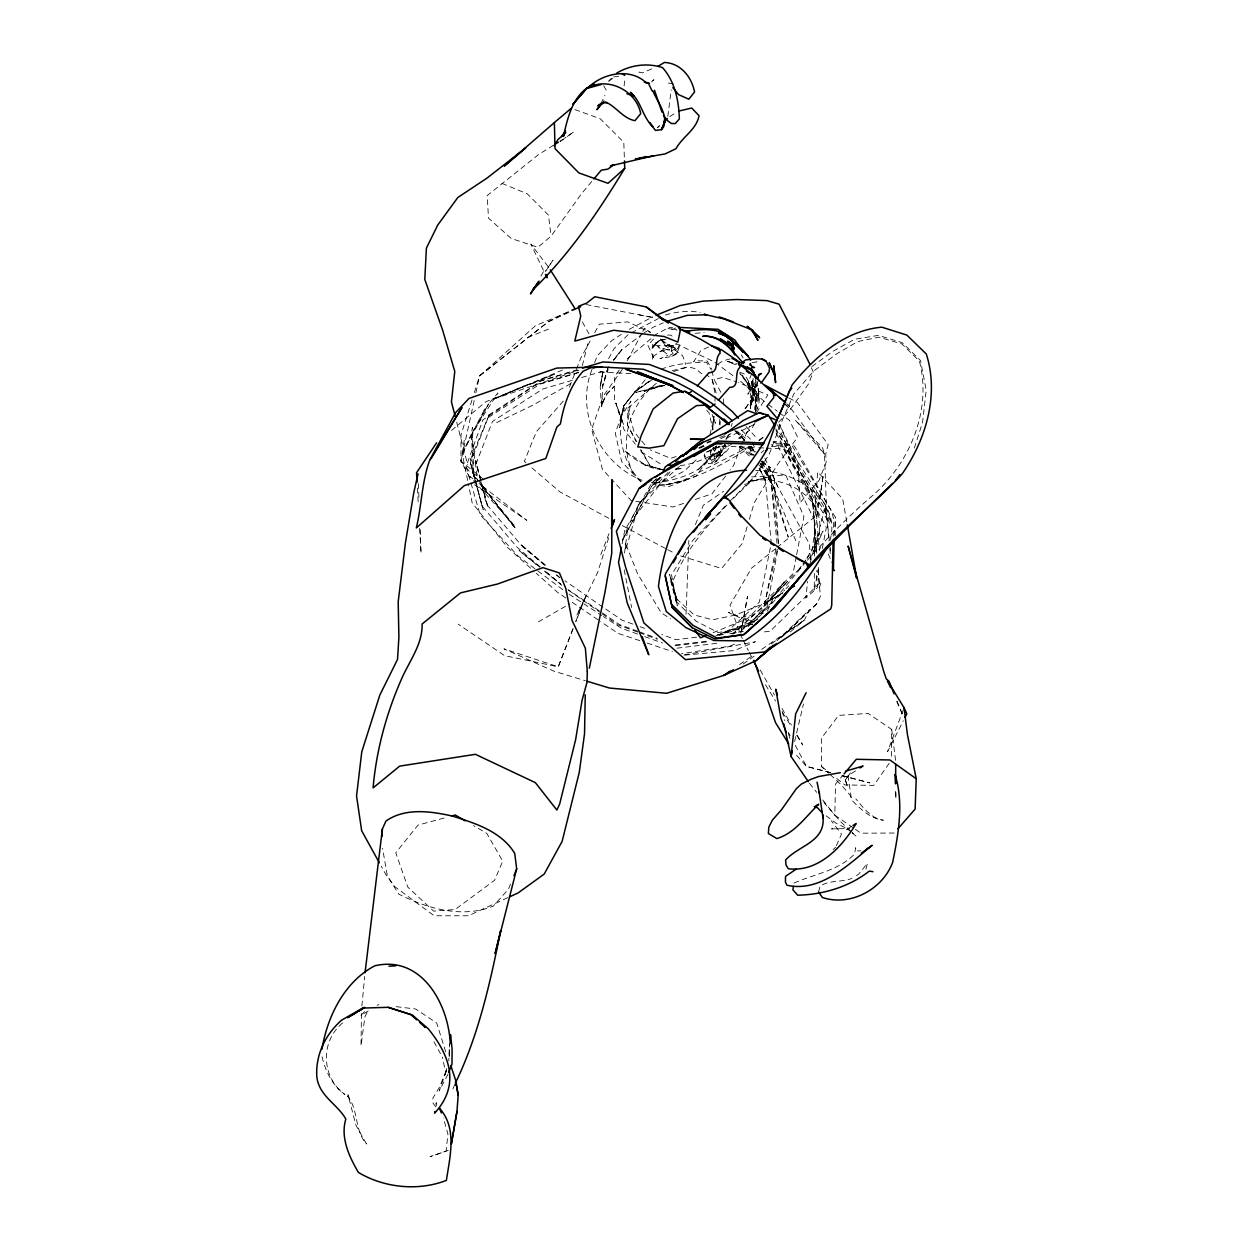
<?xml version="1.0" encoding="UTF-8"?>
<svg xmlns="http://www.w3.org/2000/svg" width="1249" height="1249" viewBox="0 0 1249 1249"><rect width="100%" height="100%" fill="white"/><g stroke="black" fill="none" stroke-linecap="round" stroke-linejoin="round"><path stroke-width="0.75" stroke-dasharray="5 3.75" d="M814.348 573.322L814.239 590.574L805.839 598.13L807.635 581.503M814.473 556.07L814.27 519.756L776.207 442.302L773.225 442.287M891.458 756.285L891.677 729.385L868.117 713.429L838.657 715.396L821.327 738.315L821.639 766.636L828.633 773.131M361.507 1013.485L360.992 1045.772L364.942 1016.686L368.205 1010.332M755.333 412.357L755.458 397.229L751.258 379.712L752.757 390.203L751.96 382.116L752.429 395.558L750.587 408.642L750.914 400.133L750.306 409.032L751.57 396.589L750.227 405.269C755.021 393.872 748.135 381.398 739.814 373.592L747.37 383.287L750.743 395.152L750.306 409.032L750.618 403.739L750.368 406.503C754.162 397.791 757.425 387.627 753.038 378.509M578.365 372.717L539.833 384.192L487.891 417.775L489.202 414.715L470.405 459.648L470.342 463.067L483.222 509.951L470.342 463.067L489.202 414.715L542.004 380.399L577.085 369.782M833.192 536.164L833.567 518.866L831.834 511.793L794.286 445.799L771.117 444.909M714.99 401.366L715.162 393.888L712.227 379.727L706.996 374.934M834.223 535.228L835.362 517.227L791.304 444.425L772.116 443.442M835.222 535.79L835.362 517.227M853.254 827.884L834.816 815.144L835.519 784.107L842.856 775.348M449.187 1055.764L449.546 1043.758L448.781 1061.025M719.596 424.379L719.877 416.791M686.029 614.352L688.855 540.458M755.411 410.484L756.301 398.868L754.318 411.155M755.817 378.619L754.396 391.967L755.957 384.239L755.411 387.112L753.412 386.097L755.754 387.315L762.109 381.772M449.25 1056.545L449.671 1049.222M602.924 371.874L600.191 387.003L602.924 371.874L600.191 387.003L601.55 406.456L605.999 394.606L614.04 386.675L607.498 393.419L603.579 400.102L601.55 406.456L602.845 385.457L608.247 366.847M712.757 430.078L713.538 417.463L712.554 414.684M777.065 547.468L814.66 516.961L817.642 471.872L842.653 498.835L846.994 523.003M720.002 425.113L720.251 421.538M361.882 1006.054L364.692 976.468M865.979 869.163L867.399 863.356L858.594 874.253L853.629 877.344M624.094 85.947L624.765 80.17M711.024 449.874L710.322 455.401L711.118 449.859M624.531 553.073L627.919 527.172L622.502 540.146L651.556 486.283L659.55 477.992M720.86 448.297L719.674 455.463L719.533 452.466L720.314 455.198L714.49 458.992L711.446 459.726L708.433 458.352L712.055 460.459L710.603 463.285L724.857 453.262L728.87 448.375L727.948 443.754M740.86 633.227L747.48 596.46L741.266 631.416M810.554 559.88L823.294 474.807L819.922 497.492L814.66 516.961M435.995 1104.21L436.229 1102.602L436.291 1106.13M464.269 440.226L460.943 461.1L471.216 480.428M667.84 116.407L671.181 89.866M660.018 477.18L656.271 481.739L659.956 477.54M777.596 550.996L766.87 607.373L739.065 632.853M796.253 556.648L792.974 573.837L747.355 618.645L713.117 632.665M796.628 554.743L803.903 516.54L785.73 475.01L751.555 476.915M818.641 567.577L814.239 590.574L817.424 587.592L816.487 570.699M822.326 548.42L826.37 527.343L779.423 441.162L773.147 442.068M622.174 543.69L624.719 530.591L651.853 482.817L658.254 477.446M649.917 381.117L636.1 390.359L623.766 405.831C615.741 431.311 622.033 462.63 641.221 481.677M775.863 549.029L764.372 605.234L732.913 634.18M474.183 400.539L460.943 461.1L469.39 471.404L480.787 477.899M475.838 392.967L479.554 375.933L535.493 325.692L570.309 311.11M623.766 405.831L619.426 427.736L623.766 405.831L636.1 390.359M777.253 549.341L764.372 605.234L733.21 633.462M709.978 434.855L714.272 416.307M794.614 741.531L803.466 703.999M757.3 382.007L750.368 406.503M582.315 365.645L588.435 341.086M818.579 892.005L820.078 886.197C829.601 879.811 841.607 882.481 851.974 878.375M724.514 443.879L723.78 446.72L720.439 446.627L723.093 448.204L725.419 443.629M601.55 406.456L603.251 400.086M809.992 563.658L826.307 503.113L824.496 454.183L822.623 447.985L795.332 420.086L824.496 454.183L792.1 410.031L784.747 403.942M446.72 1068.426L444.66 1075.842L446.439 1070.705M608.247 366.784L602.393 386.472L608.185 369.532M716.489 445.893L715.396 449.593L695.896 476.166L668.418 486.735L651.962 483.847M747.136 526.813L742.156 543.58L721.579 568.482L679.69 555.602M749.353 519.365L754.318 502.598L777.315 464.831L797.611 437.306L789.524 420.382L778.814 412.342M813.708 551.543L819.547 532.777L813.708 551.543L823.013 531.231L804.746 561.519M731.227 426.518L732.211 423.349M472.013 399.945L460.99 435.042L460.943 461.1L484.05 479.757M474.339 392.561L479.554 375.933L548.108 321.867L573.947 308.909M608.685 537.851L597.6 572.557L576.882 615.101L585.89 596.023L575.976 621.44M914.33 448.079L922.574 422.349L926.196 390.203L920.56 360.571L902.215 342.632L878.39 335.357L854.628 339.275L832.911 351.281L809.774 368.08M716.177 446.72C708.464 472.637 676.552 479.944 653.008 483.644L667.591 479.835L684.249 471.092L698.113 458.086M446.268 1071.08L439.211 1090.955L448.048 1074.14M829.929 540.52C842.201 498.851 792.506 468.984 755.692 470.592M820.531 547.062L819.313 550.278L815.113 497.477L775.738 428.75M903.402 709.494L887.571 751.617L903.339 720.751M741.047 445.846L733.46 465.721L730.087 470.155M741.734 444.051L749.509 426.471M592.042 369.361C574.821 411.842 599.817 464.128 642.158 480.303M594.633 362.6L597.241 355.84L611.854 340.477L621.315 334.42M572.901 628.856L558.256 666.81L504.643 655.678L458.211 624.157M575.68 621.627L581.956 605.375M569.497 387.049L575.789 370.875M576.492 369.079L580.676 358.291L590.949 339.541M600.816 554.634L609.028 533.604M573.135 628.7L558.256 666.81L503.972 648.871L553.76 671.119L585.297 680.705M510.513 884.136L508.452 889.21L493.23 906.149C462.442 918.655 426.986 908.601 398.618 894.034L387.346 875.846L382.553 848.29M695.396 524.611L703.39 505.236L723.671 491.279M452.887 1088.956L455.573 1082.774M725.966 439.851L728.229 434.683M836.393 845.604L841.483 834.113L831.209 820.687M719.986 454.495L721.75 450.592L720.548 455.292L716.255 456.9L720.314 455.198L717.832 447.891L718.987 446.471M767.37 611.12L774.833 594.649L784.622 581.472L747.011 627.966M600.925 103.792L604.938 95.314M781.577 637.333L816.893 603.642L820.359 596.46L818.033 567.858M805.839 560.005L799.407 568.826L803.685 562.971M641.986 333.077L627.154 360.914M642.782 331.453L644.375 328.237L650.807 332.593M608.591 358.713L614.18 348.487L628.185 334.591M755.848 411.218C761.734 402.178 758.455 390.843 756.878 380.976M622.502 540.146L648.856 490.482L651.556 486.283L661.174 477.321M594.68 332.718L599.333 324.194L627.81 321.867L649.948 332.296M754.849 423.224L752.288 427.751L739.986 438.68M540.911 276.06L544.689 269.55M677.317 348.986L680.299 343.85L677.504 351.937L674.007 349.283L671.65 351.156L666.732 349.595L669.792 349.829L658.161 351.734M751.679 373.732L748.245 382.038C751.086 393.419 761.687 393.794 755.223 408.017L756.051 393.732L752.788 390.968L755.239 393.138L748.245 382.038L755.458 397.229L757.206 410.562M726.934 438.274L729.838 433.528M845.448 779.782L850.569 772.819L845.448 779.782L847.525 787.026L843.778 775.41M756.441 412.794L767.792 394.996L738.565 382.6M545.532 271.392L553.042 260.104L545.657 271.017M745.497 408.642L753.569 396.589L752.913 379.384M889.226 763.28L873.769 785.387L844.855 784.934L834.707 776.925M745.029 408.595L753.569 396.589L752.304 378.525L753.896 401.038L752.616 379.821M619.27 369.985L614.758 376.308L614.508 399.571L623.563 424.504L615.866 403.005L623.954 429.437L635.366 444.254M622.377 369.267L603.236 396.058L591.651 429.375L602.44 469.359L610.261 477.867M553.463 145.259L538.709 154.47L487.219 195.515L488.468 218.122L511.2 238.45L537.819 247.318L551.106 236.155L581.659 193.501L592.666 180.418M806.901 558.568L809.009 555.664M613.868 360.087L621.815 349.501L613.462 360.024M665.951 339.306L661.408 339.509L655.975 343.241L652.587 347.722L652.602 344.443L654.117 346.176L652.93 345.177L668.98 345.942L674.241 347.503L678.426 351.984L671.509 356.527L659.894 358.65L667.793 355.45M725.591 476.056L712.102 493.761L694.288 499.787M655.975 343.241L652.04 348.299L656.303 342.601L661.174 339.541L663.11 342.117L660.83 340.415L671.837 346.145L672.868 353.717L669.152 355.762L657.614 346.473L671.65 351.156L670.994 346.207L673.976 345.302L665.873 346.238L661.174 339.541L655.944 343.069L652.04 348.299L660.94 338.744L664.078 339.634M670.073 471.81L630.152 522.223L639.379 502.957L669.48 470.982M739.361 438.305L742.437 434.48L738.596 438.321M342.569 1022.978C319.916 1041.744 321.368 1077.356 344.896 1094.546C331.937 1085.162 324.709 1069.971 321.571 1054.609M613.524 360.102L621.971 349.736L642.439 333.905M645.202 379.774L626.592 402.1L615.257 433.06L621.721 461.787L640.971 481.927M722.812 450.608L719.939 453.996L714.1 456.775M806.23 561.597L772.959 601.456L743.498 628.372L718.191 632.525L696.193 621.253L676.646 601.893L671.509 574.837L692.711 540.505L727.761 503.347M807.416 560.208C828.181 537.101 849.866 514.744 873.629 494.713C910.162 462.271 932.082 409.485 919.389 361.117L901.887 343.912L878.89 337.183L857.704 341.57L836.596 353.889L813.911 370.922L793.833 393.95L780.547 424.223L769.337 454.043L755.551 475.494L729.057 502.082M757.815 619.442L720.22 633.743L754.131 622.018L767.354 606.733M563.315 401.101L536.289 431.842L524.346 461.396L528.624 465.065M778.611 422.318L791.444 407.877L808.681 383.724L813.177 371.983L811.257 367.362M656.428 383.271C629.793 404.239 617.912 441.74 633.04 472.981M726.965 505.08C704.842 527.984 683.984 552.526 672.368 582.596L677.239 605.359M799.485 568.685L763.42 606.592L787.573 581.581L764.357 603.954L782.639 592.932M754.131 622.018L728.276 612.322L743.904 619.629L754.131 622.018L758.127 617.849M759.454 616.46L784.715 590.059M786.043 588.669L788.712 585.89M719.424 446.268L717.832 447.891L721.329 446.112M364.521 1011.706L360.852 1015.375L369.048 1010.472M714.584 462.708L717.082 460.225L714.584 462.708L708.683 463.785L704.67 457.134L703.952 452.825L705.232 456.791L702.937 453.855M608.763 80.982L611.386 78.375M733.506 498.195L752.429 479.928L744.513 484.284M777.05 640.596L809.524 609.653L804.45 620.004L788.26 633.586M781.687 637.131L816.893 603.642M679.425 466.345L639.379 502.957L625.577 550.184L625.234 542.441L637.536 573.697L661.143 612.713L670.682 618.911M651.432 82.044L653.976 79.733L651.026 81.294M833.036 849.632L835.675 847.244M715.786 461.506L726.059 450.811L725.622 444.878M652.446 482.504L658.129 477.508M761.203 452.794L763.873 450.452M659.753 125.478L657.442 127.46L662.064 125.478M451.529 430.39L485.845 401.756L554.462 374.278L494.12 398.899L578.865 370.266M775.551 548.686L751.492 568.217L730.009 605.219L739.361 631.572M627.17 358.931L655.944 334.467L668.715 327.597L672.571 327.503M479.554 375.933L548.108 321.867L570.481 311.625M758.924 440.866L763.514 437.244M648.777 381.429L634.523 392.373L652.977 379.056M608.763 81.279L615.367 76.251M751.96 446.174C725.357 463.254 696.661 479.585 665.171 484.971L651.353 482.333M653.555 339.01L647.888 345.27L653.492 357.401L653.102 353.592L652.275 360.024L654.054 355.856L664.796 348.455L676.412 344.053M758.955 440.163L763.529 436.838M743.108 664.078L754.115 656.162M771.414 643.735L804.45 620.004L761.718 649.355M560.114 141.559L573.822 131.863L564.798 138.077M656.443 480.834L659.394 478.773M717.863 364.271L722.578 361.023L730.072 358.916M739.564 664.562L752.226 655.866M855.518 770.883L848.009 775.723L851.584 799.922C860.42 808.868 870.272 818.719 883.34 820.218C871.115 818.485 863.324 807.697 855.846 798.876M560.005 141.168L563.283 139.123M669.776 116.579L675.584 112.941M644.016 332.921L653.446 327.082L663.235 322.882M699.378 447.876L704.046 444.987M732.476 443.536C716.504 453.246 699.112 463.441 680.424 465.612M851.35 826.448L844.964 830.32L849.414 828.571L831.506 828.868L838.422 828.805M712.336 448.719L717.145 445.831M782.826 592.713L766.464 602.44L735.364 615.101L712.461 619.801L694.163 614.945L676.833 599.13L669.511 574.306L677.567 601.831L670.51 577.163L677.223 605.718M538.413 621.861L569.685 603.892M570.668 383.615L532.339 405.472L494.838 423.489M661.049 369.22C675.022 363.881 691.353 362.304 706.419 362.21L710.915 369.345M711.727 456.322L719.565 451.326L716.13 454.371L719.002 451.795L714.49 458.992L713.195 446.923M629.215 329.361L652.712 316.84M631.26 332.905L658.332 318.604M793.989 883.059C814.489 873.957 838.095 870.99 854.659 853.941L855.581 847.728L856.221 850.975L860.967 850.803M745.434 484.362L750.54 481.786L770.18 476.634L748.229 481.911C780.563 472.575 825.683 495.26 819.344 533.245M706.731 452.091L718.69 446.674M725.997 438.461L757.269 422.911M720.814 438.696L730.993 433.684M699.69 448.329L704.748 445.924M749.697 446.471L683.843 480.1L664.249 485.158L685.482 480.693M507.812 897.641L468.359 915.767L434.152 915.751L394.84 886.712L385.894 874.643L381.242 866.197M720.798 392.28L714.163 379.634L722.812 377.339L736.816 382.022M734.506 644.156L730.087 646.123L681.579 653.695M698.675 448.079L704.014 445.752M651.666 68.898L642.486 72.879L638.973 72.067L641.283 74.924M562.487 370.016L494.12 398.899L523.331 386.05L578.833 369.845M377.136 1005.32L378.9 1004.586M719.736 437.525L725.06 435.323M706.653 451.951L715.318 448.375M527.609 337.495L551.886 327.753M712.539 449.546L719.752 446.642M708.511 347.066L700.986 350.329L693.617 361.773L696.146 360.805L707.137 360.93L711.946 369.314M448.297 1150.376L430.078 1156.668L446.065 1151.125L447.954 1134.076L443.333 1118.011M718.831 635.663L752.694 624.125M683.609 503.394L672.914 507.016L631.12 500.537L611.557 479.273M673.586 371.577L688.449 366.769L696.333 369.048L700.908 373.232L703.952 374.075M716.02 635.694L752.491 624M676.131 456.588L670.557 458.336L650.229 449.843M663.625 385.426L644.078 391.499L651.369 387.627L660.159 385.691M578.693 372.218L535.134 385.301L482.91 419.851L466.111 466.47L480.162 514.791L517.882 555.899L567.436 593.181M572.339 380.274L542.722 389.032L492.465 421.491L476.088 463.676L488.062 507.734L475.65 460.522L479.694 476.884M581.597 377.526L601.971 371.499L598.349 371.905L631.37 373.685M444.066 818.048L417.962 825.136L395.777 852.802L407.752 887.04L433.684 911.13L455.104 909.537L494.557 880.295L502.738 861.186L486.782 833.348L473.496 825.636M665.374 315.029C676.552 311.625 688.73 310.33 700.252 312.391M661.627 385.691L635.944 392.405L664.874 385.473L651.369 387.627L624.531 411.124L630.854 401.148L627.341 424.801L635.975 441.334M672.118 370.656L688.449 366.769M754.505 455.104L750.696 454.917L752.679 452.154L755.973 451.748M731.414 633.711L742.702 631.354M673.929 328.425L675.834 328.05M729.822 633.774L744.591 630.964M684.109 654.976L755.411 641.752L734.365 650.557L682.235 655.335M752.132 362.663L756.972 361.867L755.067 361.945M763.311 613.165L743.186 616.491L748.448 617.693M675.147 645.78L707.918 641.783M676.989 648.184L718.113 643.141M696.63 637.193L676.021 639.691L661.642 634.492M717.254 634.695L724.748 633.789L759.314 602.143L771.273 543.299L765.434 480.959L758.877 467.079M675.506 644.906L708.245 641.002M695.209 333.342L704.171 332.499M764.326 631.885L770.087 631.276L821.358 581.503L819.438 587.498L818.095 570.356M675.1 469.109L682.5 468.516L674.788 469.124M613.696 76.876L618.958 76.548M894.237 833.036L860.951 833.192L854.8 828.946M667.45 335.044L671.103 335.169L672.54 336.574M771.367 446.315L784.684 446.923L831.569 522.707L825.433 505.111L777.643 429.953M722.39 446.018L756.785 447.657M758.705 447.751L764.435 448.016M766.34 448.11L783.545 448.922L829.555 523.331L823.372 505.689L775.957 430.764M396.214 1006.647L415.714 1009.036L436.697 1022.993L446.096 1053.063M676.427 329.627L667.872 328.44L676.958 330.22M668.387 83.012L673.492 83.902M639.02 314.826L653.43 317.589M585.984 304.537L653.227 317.543M661.096 339.306L663.922 339.884M662.173 469.608C647.497 468.672 635.116 460.225 624.516 450.686L643.344 463.598L661.299 469.468M664.015 469.999L644.843 464.987L663.078 470.061M830.726 772.694L806.464 766.386L795.067 753.553M841.92 775.613L869.913 782.889L841.654 775.598M830.538 772.694L806.464 766.386L794.676 744.279M735.474 364.692L727.496 361.429L736.207 363.865M727.496 361.429L736.676 364.068M639.831 640.659L618.083 633.384L600.675 621.596M647.091 643.079L672.462 651.572M637.552 634.039L621.424 628.247L603.423 616.553M644.718 636.615L662.641 643.048M574.883 109.584L600.191 118.702L623.797 142.308L624.406 159.045M632.868 624.078L622.08 620.175L604.532 608.247M640.05 626.686L645.452 628.637M637.677 631.182L619.676 624.656L568.014 589.559M639.488 631.838L657.489 638.38M637.552 632.041L617.865 624.843L601.956 613.696M639.347 632.697L657.239 639.238M739.658 372.171L744.232 373.966L749.384 382.616L750.321 385.957L747.87 394.294L749.915 390.484L748.963 386.269L740.751 372.405M501.911 183.369L527.219 193.782L548.452 215.093L551.106 236.155M675.865 343.584L713.195 361.414M788.79 397.869L797.299 402.397L828.181 444.628L825.714 454.012L826.182 462.239L819.141 480.241L800.031 502.769L798.002 462.536L779.423 424.457M622.299 525.579L666.076 548.795M667.762 549.685L674.491 553.245M608.825 518.319L559.974 491.903L530.044 466.283M641.08 451.654L662.032 464.893M569.076 594.243L601.799 615.492M739.127 446.877L753.303 456.338M761.172 461.599L770.617 467.907L761.5 461.193M660.456 339.103L682.735 355.856L685.732 364.396M565.844 598.006L557.928 592.635L536.321 573.275M572.183 602.283L599.083 620.519M602.924 607.17L564.907 580.769M474.511 484.737L526.75 520.302L478.992 483.504M568.545 590.262L600.363 612.572M741.75 446.627L752.382 454.464M826.073 815.816L836.424 823.45L846.853 828.477L850.803 831.772M714.865 362.241L733.038 375.746M768.088 404.317L777.284 411.202M472.825 478.757L469.749 476.384L472.309 479.21M821.639 766.636L828.899 772.35M545.313 565.032L520.318 544.096L544.986 565.048M539.755 567.093L519.022 550.466L538.413 566.265M545.672 571.839L560.489 583.705M544.377 571.121L563.767 586.905M760.797 463.254L770.883 471.607M544.72 565.204L522.707 546.875L486.423 504.174L480.147 478.71M556.476 574.977L559.411 577.428M785.59 404.941L788.478 407.361L785.621 404.754M852.13 832.88L856.08 836.174L852.161 832.505M740.61 381.382L765.028 402.022M556.586 574.899L559.49 577.366M540.317 566.952L516.852 546.984L481.958 505.907L470.405 459.648M546.172 571.948L560.832 584.423M736.926 430.936L745.419 438.258M786.745 403.817L789.665 406.347L786.932 403.849M530.56 568.123L507.516 547.468L472.169 502.801L469.124 487.734M830.023 774.427L841.217 784.84L850.397 795.551L851.584 799.922M850.85 831.288L840.39 821.514L824.527 803.232L822.966 800M739.408 446.596L750.462 456.993M758.752 464.8L767.042 472.606L766.745 471.872L788.26 537.148L768.916 471.591L762.202 462.068M735.083 430.936L744.357 439.991M734.771 430.624L744.263 439.898M435.792 1106.911L433.091 1103.304L432.81 1098.324L439.617 1086.911L445.565 1072.11L442.38 1057.06M736.067 431.467L744.232 439.742M741.391 429.937L750.477 439.18M735.661 431.202L744.872 440.647M745.996 426.455L754.786 436.01L756.332 439.429M473.574 480.615L514.432 525.751L480.771 484.581M706.778 410.265L709.089 412.951L712.96 429.609M644.906 444.816L634.039 431.842L627.935 409.485L627.341 424.801L636.709 441.678M473.558 475.76L475.963 478.695L473.558 475.76L471.388 434.09L472.356 427.486L473.558 475.76L475.931 478.726M762.842 460.959L771.117 471.201L777.549 486.204L809.493 544.033L810.429 560.458M809.461 783.279L816.705 792.381M822.748 799.969L834.816 815.144M515.056 527.874L480.678 484.69L515.056 527.874L478.976 481.13M548.139 266.599L530.825 244.055L544.626 272.735M751.008 446.205L755.489 452.544M765.45 684.717L775.535 701.032M782.592 712.445L791.679 727.121M796.721 735.271L802.779 745.044L796.159 733.382M741.219 354.81L743.093 357.917M640.3 449.609L649.808 465.331L641.393 450.124M750.29 446.674L754.177 453.403M760.017 463.488L774.599 488.702L760.86 463.785M603.689 85.775L606.592 90.787M760.282 670.057L774.442 695.053M781.999 708.386L791.444 725.06M582.377 321.93L588.919 333.717M751.695 447.173L754.443 452.154M433.965 1041.822L440.507 1053.672M776.113 433.138L812.537 499.865L816.94 554.525M788.322 732.382L790.133 735.786M752.21 442.661L755.692 449.609M761.781 461.771L771.336 480.881L778.673 545.36M740.61 635.085L742.328 638.52M743.186 640.222L748.323 650.495M749.181 652.212L752.601 659.05M748.776 447.236L752.241 454.214M759.189 468.188L766.121 482.161L758.799 466.751M749.025 446.19L753.1 454.761M749.041 446.268L753.131 454.933M764.888 458.211L777.549 486.204M777.534 424.801L795.285 464.191M896.704 701.532L902.106 713.679M779.251 424.114L812.537 499.865L816.893 555.118M828.228 553.932L831.865 562.456M766.745 471.872L795.816 540.723M897.032 701.048L902.153 713.616M712.117 414.59L715.412 423.224L713.538 417.463L713.96 427.798M476.65 478.117L477.821 481.224L471.388 434.09L488.656 403.88L497.945 393.029L471.388 434.09L463.566 450.936L463.036 457.571L468.75 485.845M771.336 480.881L770.789 479.382L777.019 543.409M712.227 379.727L716.567 394.341M782.139 711.384L784.794 720.626M788.509 733.569L790.102 739.127M670.588 580.769L677.177 605.5M711.805 370.766L714.163 379.634M456.697 422.224L467.672 464.847M624.203 569.825L631.635 607.514M891.677 729.385L895.611 760.672M829.289 539.521L825.433 505.111L829.024 541.036M830.148 547.171L830.585 550.996M829.773 548.592L830.523 556.164M812.537 499.865L813.193 508.765M723.405 398.931L723.811 404.66M774.224 478.71L778.533 543.752M814.598 536.914L815.535 553.807M417.4 488.094L418.368 505.377M419.648 528.405L421.038 553.369L420.101 528.155M418.431 483.55L418.93 497.118M895.642 791.288L895.892 798.845L895.845 791.21M757.425 393.216L756.894 399.134L756.551 391.593L757.035 393.263L754.427 389.079L757.425 393.216M484.097 410.14L463.566 450.936L488.656 403.88L484.097 410.14M656.303 342.601L652.04 348.299L657.239 341.586L656.303 342.601M720.236 452.872L715.536 458.289L720.236 452.872M713.803 453.98L698.05 469.765L713.803 453.98M669.402 344.459L665.873 346.238L669.402 344.459M676.224 353.951L671.509 356.527L676.224 353.951M675.225 348.112L672.852 346.691L676.349 349.142L675.225 348.112M366.425 1143.912L355.918 1125.146L348.003 1094.717L349.673 1099.323L347.378 1095.951C358.682 1109.034 354.216 1130.361 366.425 1143.912M758.33 390.047L758.237 388.361L758.83 400.851L758.33 390.047"/><path stroke-width="1.5" d="M732.195 349.907L731.617 345.957L720.158 338.791L732.211 346.582L734.802 354.966C728.745 343.6 715.942 335.154 702.781 336.324C720.548 334.732 731.524 350.423 742.234 361.867M611.651 525.064L612.01 479.757L611.713 553.572L604.984 592.167L589.309 668.215M833.114 540.021L831.725 605.375L830.788 608.888L765.294 651.884L685.389 659.613L643.891 622.939L625.577 567.124L616.366 531.418L639.16 488.328L650.432 479.366L717.035 442.833L763.389 444.613M834.129 539.053L833.426 569.669L834.441 570.512L833.333 570.418M450.264 1043.555C448.485 1004.321 421.865 954.923 374.887 965.774C344.537 981.511 327.269 1016.561 321.992 1049.129M890.537 687.637L887.461 680.689L904.057 707.73L907.383 734.318L916.235 778.783L915.127 809.087L897.922 828.805M585.25 694.819L584.532 733.756L579.302 772.225L562.144 841.342L544.189 874.081L518.116 892.926L509.53 896.86M450.311 1038.247L450.53 1034.594L452.107 1049.066L451.997 1064.101L448.703 1072.469M381.897 836.689L382.381 829.008L385.925 821.077C405.004 807.588 430.608 811.194 452.06 816.003C475.276 823.232 501.302 831.381 514.713 853.348L516.68 868.898L495.119 953.596L500.693 930.521C490.295 982.495 478.664 1034.796 455.573 1082.774M456.962 1111.485L451.42 1143.725L456.962 1111.485L458.18 1095.295L456.681 1086.333L458.18 1095.295M819.11 791.882L822.982 817.705M750.056 365.317L750.227 363.49L751.601 366.191L754.552 367.503L751.352 367.784M382.381 829.008L365.051 972.768M434.871 1111.501L434.605 1113.187C460.428 1085.194 450.093 1055.421 428.017 1028.505L412.201 1014.922L388.158 1007.319L362.741 1008.084L341.758 1020.058C325.396 1034.375 315.451 1054.812 316.809 1076.669C318.838 1096.044 337.761 1104.303 345.817 1119.104C340.243 1137.605 349.189 1156.699 358.416 1172.452C384.208 1187.877 418.321 1191.359 446.377 1180.383C450.015 1156.231 457.415 1128.019 439.398 1108.16L441.443 1113M793.443 886.447L792.896 889.834L797.721 895.205C822.763 894.69 849.008 886.962 868.882 871.38M621.44 547.421L618.52 562.393L627.232 602.97L648.777 654.757L642.189 636.584M418.072 473.855L413.887 492.09L405.41 542.956L398.197 601.675L398.899 637.333L397.525 659.441L379.852 695.006L361.788 751.742L356.543 795.988L361.664 830.741L379.368 862.825M792.397 750.914L791.07 756.535L808.384 781.702M612.759 525.064L614.508 519.584L611.089 528.358M429.812 459.929C421.772 481.505 421.709 505.58 416.323 527.952L464.316 485.627L545.844 458.461L556.851 427.064L560.395 423.879C563.892 404.863 569.934 386.097 582.971 371.312L590.746 367.752L602.002 366.956L556.835 368.065L468.984 398.447L455.651 412.56L429.812 459.929L461.958 407.517L430.921 458.836M828.087 545.532C807.291 582.299 780.672 617.958 744.576 640.924L713.772 640.503L685.966 627.669L666.248 611.479L658.442 586.468C664.562 537.429 687.996 471.7 746.496 470.248M564.891 132.691L563.471 136.297C567.936 116.266 573.369 93.191 594.04 83.933L587.857 88.023C602.252 73.113 630.277 67.462 646.076 82.715M513.932 875.674L516.68 868.898M806.12 692.742L795.644 713.928L791.07 756.535L783.794 723.889M663.484 470.545L665.311 466.861L702.781 442.349L768.307 415.246L774.536 425.05M905.088 717.332L906.836 713.897L904.057 707.73M673.227 562.784L676.146 557.725M678.098 554.353L685.326 542.035M534.275 287.442L530.497 293.952L539.084 281.056M899.858 474.542L895.33 480.568M554.025 145.868L558.147 139.326L563.611 134.751M436.604 442.833L416.542 472.731L417.072 482.333M624.469 160.902L624.734 168.334C598.318 211.877 569.575 254.156 532.995 289.721L538.272 281.931M600.925 103.792L596.928 109.709L604.048 101.122M565.594 130.895L561.66 136.609L565.75 132.691M718.269 400.367L729.713 387.377C740.563 387.58 733.444 372.764 739.908 367.347L739.158 362.038L731.945 358.385M693.476 532.168L697.051 527.624M699.424 524.611C734.834 483.988 770.571 442.849 789.259 391.171L791.819 388.283M697.301 385.972L708.979 372.67C720.142 372.92 713.616 358.682 720.111 353.264L719.33 348.44L711.696 345.848M741.625 362.788L745.747 359.884L757.159 358.76L762.39 359.103L766.105 361.258L769.587 368.158L768.947 372.061L762.109 381.772M844.074 773.896L856.283 759.298L889.881 759.97L916.235 778.783M593.899 178.95L601.237 170.223L607.935 169.083L614.008 164.603L610.48 165.883L653.555 155.782M809.133 565.766L806.167 562.799C808.946 570.262 807.369 566.578 813.021 561.691C840.046 530.56 872.754 505.314 900.872 475.354L902.793 472.996C926.134 438.836 939.248 394.543 926.29 353.998L906.868 335.091L881.856 327.176C844.886 330.454 814.442 357.12 792.1 384.973L777.331 419.414L766.277 450.639L767.667 448.172C756.894 467.86 742.421 485.705 723.671 498.21M705.498 519.662L710.587 513.87L705.373 519.537M807.978 567.093L810.148 564.704L808.337 566.687M775.567 606.389L744.217 634.523L717.145 638.083L693.117 625.406L671.462 604.266L665.03 575.446L665.701 573.353L687.2 537.804L724.607 496.243L729.338 500.459L741.438 516.087L760.048 535.321L783.997 550.637L809.789 565.016L776.269 605.609M892.692 483.332C850.288 523.877 809.071 565.75 770.789 610.355L799.501 577.772L773.99 607.904L743.592 634.586L714.834 638.926L692.227 627.701L672.134 607.42L665.436 576.257M675.537 461.412L680.861 455.885L686.201 453.543M710.291 407.361L715.021 403.989M710.259 407.361L707.028 404.988L696.442 405.628L677.551 418.712L663.89 445.69L649.199 448.126L637.771 446.877L641.205 435.636L653.165 408.954L673.164 393.013L684.905 391.202L688.48 393.466L691.384 391.64M587.155 681.267L609.434 688.027L666.607 693.289L723.749 675.428L755.879 660.768L761.515 655.397M764.341 652.696L769.993 647.325M758.127 658.879L773.225 645.171M763.373 654.554L770.368 647.934M624.734 168.334L608.029 183.322L578.896 172.94L555.04 148.678L554.369 122.574L571.277 108.288M682.297 456.275L698.316 442.677L747.714 410.624L756.8 413.856M554.369 122.574L504.299 166.086L525.688 147.96L486.767 178.279L457.805 197.514L437.774 224.976L426.393 248.129L424.801 279.448L442.63 330.142L454.777 371.406L451.435 401.835L455.261 416.666M687.309 452.232L690.213 449.718L682.828 456.072M755.879 660.768L776.472 643.485M861.31 853.223L872.145 845.308C848.508 864.651 820.171 892.738 786.995 885.244L785.449 882.216L785.512 876.392L796.113 869.179M694.007 449.562L696.942 447.158M699.862 444.753L702.781 442.349L693.57 447.173L682.5 456.088M663.672 121.45L667.341 118.53M601.518 103.027L597.74 105.884L604.36 102.761L607.404 102.871M724.81 434.09L743.264 420.445L759.33 412.638L768.307 415.246L754.739 421.943M730.072 671.088L723.749 675.428L733.428 669.761M651.775 479.694L639.16 488.328L645.795 484.456M654.913 477.54L678.55 461.381M860.03 767.979L863.043 766.043L845.448 771.211M555.102 144.228L558.365 142.183M347.628 1017.685L364.63 1007.319L347.987 1017.435M852.958 825.464L856.143 823.528C842.029 847.103 818.345 872.458 788.369 868.758L785.996 864.979L785.605 859.983C799.376 844.808 827.103 841.701 822.685 814.66L823.122 818.017M789.29 588.919L794.286 585.922L789.368 588.825M657.723 66.447L664.437 62.45C680.674 63.153 691.571 76.892 694.585 91.942L688.839 99.217L678.55 94.612L672.836 87.555M352.655 1014.703L355.84 1012.814M359.041 1010.909L363.834 1008.052L362.741 1008.084M693.835 456.385L717.035 442.833M616.631 73.16C630.261 64.964 647.341 62.591 662.548 67.633C674.819 81.326 678.91 100.935 679.347 118.952L675.225 123.573L671.447 123.542L667.247 120.482L663.469 115.095M815.738 805.777L818.751 804.231C805.714 816.565 794.957 833.114 776.862 838.579L768.369 833.536L768.806 827.213L772.257 820.265L781.64 809.571L796.394 788.634L801.421 783.997L811.226 779.204L818.595 776.535L840.327 772.678M656.068 315.263L680.112 305.568L703.109 301.103L736.816 299.541L766.886 300.603L779.111 304.163L809.976 364.302M758.799 374.606L761.406 373.435L758.565 375.418L757.846 378.541L759.127 381.07M572.042 310.377L580.754 306.723M707.293 442.661L710.853 441.194M705.904 635.616L700.502 637.817L694.881 630.292M867.181 848.477L868.976 847.759M680.861 455.885L684.436 454.698M582.627 368.096L602.955 361.945L649.355 364.458L680.783 376.48L697.676 385.66L717.519 399.149L732.195 411.436L738.471 418.259M593.213 367.862L596.85 366.769L643.376 369.236L674.585 381.086L691.634 390.125L711.992 403.443L732.304 420.679M600.941 84.589L586.577 88.523L572.901 104.323L586.577 88.523C607.529 75.892 636.459 90.646 640.706 113.69L634.945 120.685C622.845 118.343 616.444 106.821 605.593 101.981M451.513 816.034L455.245 815.019L465.206 820.812M646.279 156.593L635.366 159.138L665.139 153.908L675.99 148.709C682.5 136.641 696.364 129.787 699.05 115.735L691.743 108.023L678.488 111.13M668.012 464.971L673.18 465.393L718.409 441.038L764.45 443.036M389.001 966.195L395.699 965.867M678.348 327.347L718.159 329.33L734.818 339.993L743.077 351.999M703.89 439.211L690.338 439.117L703.468 439.601M741.781 362.413L744.404 362.522M714.256 443.676L721.875 444.019M869.694 871.146L872.973 871.708M754.302 333.467L757.94 340.337L751.508 329.658L747.23 326.286L759.673 337.792L751.508 329.658L724.279 319.01L704.046 314.28L706.669 314.732L687.278 315.357L666.498 321.493L646.155 306.879L594.743 296.747L586.733 303.101L578.428 306.302L580.769 316.013L574.805 341.086L613.712 330.251L664.078 336.512L677.879 342.101L680.127 331.126L679.362 327.051L659.363 317.152L668.34 323.101M644.515 82.122L648.059 82.856M644.375 82.184L649.496 83.371M738.518 364.599L751.352 369.189L753.959 372.436L750.618 368.83L756.644 377.588M682.703 330.017L689.745 332.14L686.138 331.079C701.907 329.377 720.938 326.582 732.71 340.93L718.721 331.516L723.343 335.075M388.158 1007.319L410.905 1014.688L416.713 1019.809M626.92 93.722L633.961 96.064L630.48 92.285C641.377 101.372 642.408 117.156 652.805 126.539L649.496 122.589L655.413 130.442L661.377 129.615L663.453 127.195C668.184 114.205 657.552 102.48 652.962 91.036M741.453 365.332L744.029 366.176L740.626 365.176L751.586 370.25L753.225 372.015L747.167 366.894L751.586 370.25L756.394 377.26L754.443 375.012L755.817 378.619M719.143 316.84L733.413 321.977M814.239 806.557L817.424 807.744L821.983 812.459M736.379 360.992L743.545 363.678M643.016 374.31L672.977 385.722L639.925 373.108L670.682 385.566L683.109 392.124M637.287 371.577L670.682 385.566L683.453 392.592M759.33 412.638L762.858 414.2M769.93 417.322L775.223 419.664M679.019 328.612L700.892 339.431L720.111 350.719M796.534 558.303L803.091 561.738M787.089 396.963L764.95 385.223L785.574 402.6M724.139 497.227L727.87 499.319M706.559 404.629L685.451 391.483L697.52 399.852M699.018 400.898L709.494 407.096M622.221 73.878L624.719 75.362M737.722 360.899L720.938 349.377M762.686 538.21L765.871 540.255M770.649 543.299L773.849 545.329M778.627 548.389L783.404 551.449M718.721 331.516C730.977 338.869 742.874 347.925 750.68 360.118M705.669 406.034L728.432 423.614M708.573 408.454L728.479 424.473M735.708 344.568L740.345 348.128L738.018 346.082M646.155 306.879L663.687 320.478M746.34 370.984L749.181 373.201M738.221 363.287L754.162 375.933L775.613 395.59M733.694 342.398L735.692 344.037M767.729 387.346L776.503 394.949M779.423 397.479L783.81 401.272M419.617 1022.369L425.441 1027.505L424.41 1026.491M727.995 424.004L723.936 420.039L724.498 420.601M672.134 607.42L692.227 627.701M729.26 424.582L723.811 419.071L729.073 424.457M776.394 417.431L766.886 406.331L773.74 397.604L773.318 391.39M729.962 502.847L734.35 508.515M738.737 514.182L740.938 517.024M751.836 329.502L753.397 331.734M818.579 892.005L822.31 897.453C850.054 906.836 882.684 889.553 892.692 862.247C898.562 833.208 903.917 803.169 895.049 774.286L895.377 783.732M550.247 269.784L574.915 308.456M788.744 743.92L775.567 722.734L753.99 660.393M753.459 660.768L758.596 671.025M648.902 84.354L652.056 90.834M545.438 274.421L547.062 277.793L546.11 274.499M894.112 693.866L889.007 681.298L886.244 678.832L883.73 671.462L848.118 546.047L856.595 578.303M786.355 732.507L780.922 718.284L775.785 689.198L777.378 694.741M654.492 90.256L661.986 112.113M450.827 1065.569L456.15 1081.837L457.134 1089.315M817.065 782.186L819.453 793.537M847.322 524.861L856.752 578.256M455.557 1081.853L455.62 1085.272M895.642 764.497L895.783 783.576M587.311 671.384L586.999 682.329L582.096 700.221L575.586 739.876L559.646 804.122L556.867 810.039L535.368 782.655L475.416 754.318L399.68 766.121L373.092 787.885C376.402 749.197 387.159 710.462 403.318 675.038C411.171 658.707 422.615 642.829 422.115 623.985L460.522 592.9L497.617 584.001L542.925 567.655L559.474 572.963L565.75 588.357L572.058 620.456L585.344 648.169L587.311 671.384M664.843 121.699L661.377 129.615L664.843 121.699M720.767 500.318L705.388 517.055L720.767 500.318M693.57 447.173L686.45 453.762L693.57 447.173M721.844 333.873L718.362 333.218L727.652 336.637L743.467 352.28L734.958 343.537L724.358 334.748L721.844 333.873M665.608 383.146L625.374 369.001L670.682 385.566L665.608 383.146M765.606 360.883L762.077 359.103L765.606 360.883M730.29 342.851L727.543 341.118L733.179 345.38L732.242 344.256L734.24 349.158L732.695 344.334L730.29 342.851M741.984 349.579L740.064 347.581L747.932 355.887L741.984 349.579M773.256 371.187L769.197 362.71L774.989 376.277L775.598 382.584L773.709 365.707L774.989 376.277L773.256 371.187"/></g></svg>
